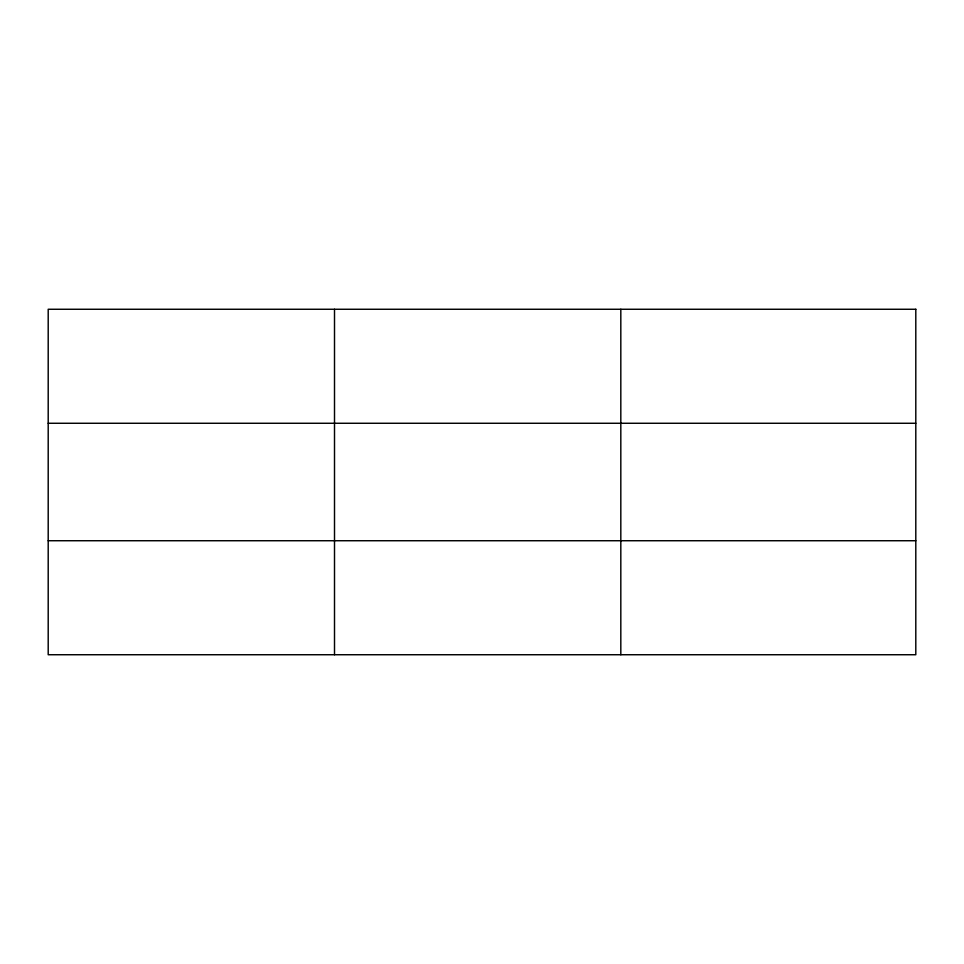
<?xml version="1.0" encoding="UTF-8"?>
<svg xmlns="http://www.w3.org/2000/svg" width="964" height="964" viewBox="0 0 964 964"><rect width="100%" height="100%" fill="white"/><g stroke="black" fill="none" stroke-linecap="round" stroke-linejoin="round"><path stroke-width="1.45" d="M334.508 654.737L334.508 309.263M620.816 654.737L620.816 309.263M48.2 423.268L915.8 423.268M48.2 540.732L915.8 540.732M915.8 309.263L915.8 654.737L48.2 654.737L48.2 309.263L915.8 309.263"/></g></svg>
